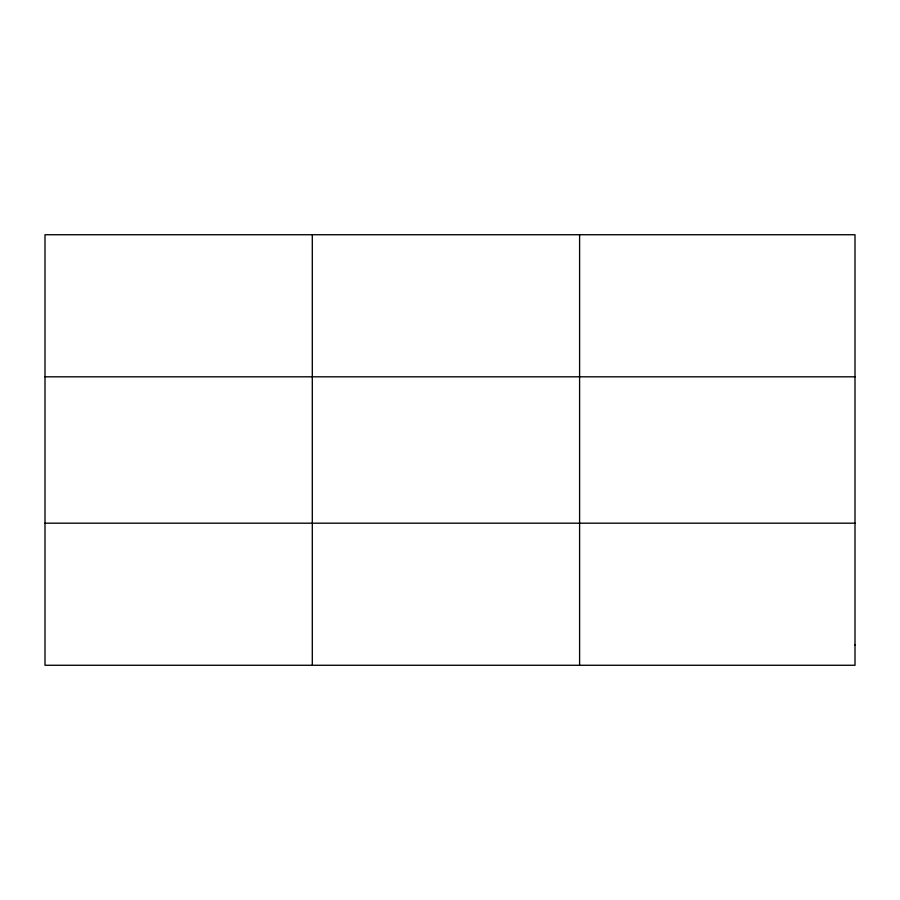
<?xml version="1.0" encoding="UTF-8"?>
<svg xmlns="http://www.w3.org/2000/svg" width="900" height="900" viewBox="0 0 900 900"><rect width="100%" height="100%" fill="white"/><g stroke="black" fill="none" stroke-linecap="round" stroke-linejoin="round"><path stroke-width="1.35" d="M312.3 665.269L312.3 234.731M579.6 665.269L579.6 234.731M45 376.808L855 376.808M45 523.192L855 523.192M855 644.974L855 665.269L45 665.269L45 234.731L855 234.731L855 644.974"/></g></svg>
